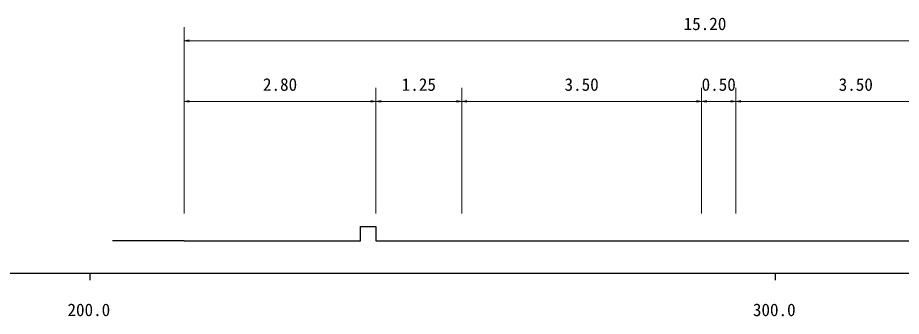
# Model space of a CAD drawing. Units: millimetres at full size, sheet at 1:1000, with parts at other scales. Extents: x 40000 to 680000, y 20000 to 380000.
# Drawn here: x 257462 to 386383, y 198715 to 242299 of the extents above; entities that cross this region are included whole.
import ezdxf
from ezdxf.enums import TextEntityAlignment as Align

# ---------------------------------------------------------------- set-up
doc = ezdxf.new("R2010")
doc.units = ezdxf.units.MM
doc.header["$LTSCALE"] = 1000
for name, color, linetype, lineweight in [('M-BGD', 7, 'Continuous', 25), ('M-STR-HTXT', 7, 'Continuous', 13), ('M-TTL-BAND', 7, 'Continuous', 25)]:
    doc.layers.add(name, color=color, linetype=linetype, lineweight=lineweight)
doc.styles.add('ＭＳ ゴシック', font='')
doc.styles.get('ＭＳ ゴシック').set_extended_font_data('MS Gothic')

# ---------------------------------------------------------------- blocks, each defined once
blk = doc.blocks.new('open_arrow')
at = {"color": 0, "linetype": 'Continuous', "lineweight": -2}
blk.add_lwpolyline([(7.5, 1.25), (0, 0), (7.5, -1.25)], dxfattribs=at)

msp = doc.modelspace()

# ---------------------------------------------------------------- linework, layer by layer
at = {"layer": 'M-BGD'}
msp.add_line((281739, 209717), (271285, 209717), dxfattribs=at)
msp.add_lwpolyline([(281739, 209717), (307470, 209717), (307470, 211807), (309739, 211807), (309739, 209717), (322239, 209717), (357239, 209717), (362239, 209717), (397239, 209717), (409739, 209717), (409739, 211869), (411536, 211869), (411536, 209957), (433739, 209717), (444164, 209717)], dxfattribs=at)
at = {"layer": 'M-STR-HTXT'}
for p, q in [((281739, 213717), (281739, 240936)), ((433739, 238936), (281739, 238936)), ((309739, 213717), (309739, 232076)), ((322239, 213717), (322239, 232076)), ((357239, 213717), (357239, 232076)), ((362239, 213717), (362239, 232076)), ((309739, 230076), (281739, 230076)), ((322239, 230076), (309739, 230076)), ((357239, 230076), (322239, 230076)), ((362239, 230076), (357239, 230076)), ((397239, 230076), (362239, 230076))]:
    msp.add_line(p, q, dxfattribs=at)
at = {"layer": 'M-TTL-BAND'}
for p, q in [((40000, 205000), (579000, 205000)), ((268000, 205000), (268000, 204000)), ((368000, 205000), (368000, 204000))]:
    msp.add_line(p, q, dxfattribs=at)

# ---------------------------------------------------------------- block references
at = {"layer": 'M-STR-HTXT', "xscale": 100, "yscale": 100}
for p in [(281739, 238936), (281739, 230076), (309739, 230076), (322239, 230076), (357239, 230076), (362239, 230076)]:
    msp.add_blockref('open_arrow', p, dxfattribs=at)
at = {"layer": 'M-STR-HTXT', "xscale": 100, "yscale": 100, "rotation": 180}
for p in [(309739, 230076), (322239, 230076), (357239, 230076), (362239, 230076)]:
    msp.add_blockref('open_arrow', p, dxfattribs=at)

# ---------------------------------------------------------------- texts
at = {"layer": 'M-STR-HTXT', "style": 'ＭＳ ゴシック'}
for s, p in [('15.20', (357739, 239936)), ('2.80', (295739, 231076)), ('1.25', (315989, 231076)), ('3.50', (339739, 231076)), ('0.50', (359739, 231076)), ('3.50', (379739, 231076))]:
    msp.add_text(s, height=1833, dxfattribs=at).set_placement(p, align=Align.BOTTOM_CENTER)
at = {"layer": 'M-TTL-BAND', "style": 'ＭＳ ゴシック'}
for s, p in [('200.0', (267844, 198195)), ('300.0', (367844, 198195))]:
    msp.add_text(s, height=1833, dxfattribs=at).set_placement(p, align=Align.BOTTOM_CENTER)

doc.saveas('drawing.dxf')
